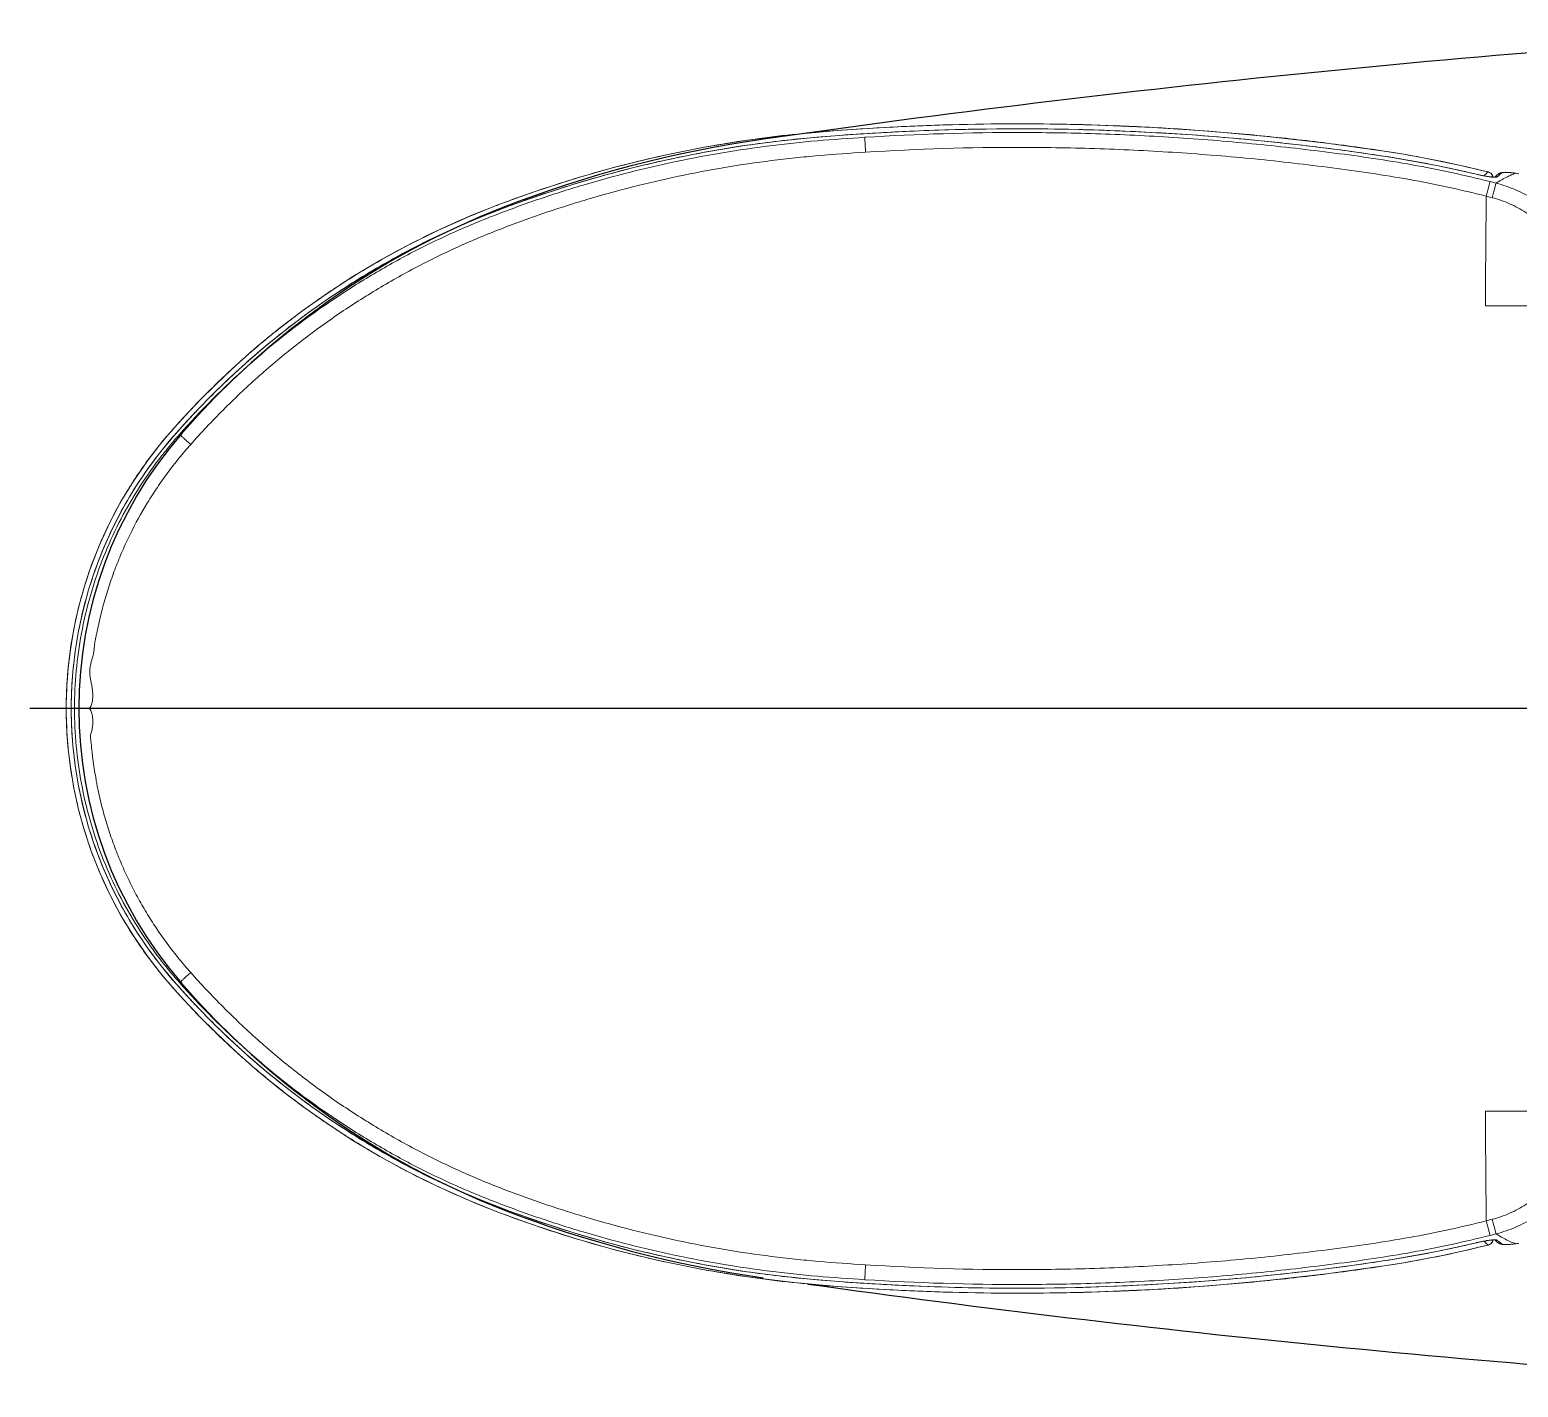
# Model space of a CAD drawing. Header units: millimetres. Extents: x 98197 to 106565, y 53890 to 60222.
# Drawn here: x 101138.45 to 101183.92, y 56491.83 to 56533.3 of the extents above; entities that cross this region are included whole.
import ezdxf

# ---------------------------------------------------------------- set-up
doc = ezdxf.new("R2010")
doc.units = ezdxf.units.MM
doc.header["$LTSCALE"] = 50
doc.header["$MEASUREMENT"] = 0
doc.linetypes.add('HIDDEN', pattern=[0.375, 0.25, -0.125])
doc.layers.get('0').update_dxf_attribs({"color": 8, "linetype": 'CONTINUOUS'})

msp = doc.modelspace()

# ---------------------------------------------------------------- linework, layer by layer
at = {"lineweight": 13, "ltscale": 0.3}
for p, q in [((101163.587, 56530.102), (101163.587, 56530.102)), ((101163.587, 56530.101), (101163.587, 56530.102)), ((101179.712, 56529.61), (101179.826, 56529.593)), ((101179.826, 56529.593), (101179.826, 56529.594)), ((101182.649, 56528.884), (101182.65, 56528.885)), ((101182.65, 56528.885), (101182.667, 56528.881)), ((101182.667, 56528.881), (101182.691, 56528.876)), ((101182.691, 56528.876), (101182.715, 56528.87)), ((101182.715, 56528.87), (101182.738, 56528.865)), ((101182.738, 56528.865), (101182.761, 56528.86)), ((101182.761, 56528.86), (101182.783, 56528.855)), ((101182.783, 56528.855), (101182.805, 56528.851)), ((101182.805, 56528.851), (101182.827, 56528.846)), ((101182.827, 56528.846), (101182.848, 56528.842)), ((101182.848, 56528.842), (101182.869, 56528.838)), ((101182.869, 56528.838), (101182.889, 56528.834)), ((101182.889, 56528.834), (101182.908, 56528.831)), ((101182.908, 56528.831), (101182.928, 56528.827)), ((101182.928, 56528.827), (101182.946, 56528.824)), ((101182.946, 56528.824), (101182.964, 56528.821)), ((101182.964, 56528.821), (101182.982, 56528.819)), ((101182.982, 56528.819), (101182.999, 56528.816)), ((101182.999, 56528.816), (101183.016, 56528.814)), ((101183.13, 56528.859), (101183.132, 56528.858)), ((101183.267, 56528.853), (101183.284, 56528.867)), ((101183.319, 56528.895), (101183.324, 56528.899)), ((101183.382, 56528.894), (101183.396, 56528.906)), ((101183.396, 56528.906), (101183.41, 56528.917)), ((101183.832, 56528.919), (101183.851, 56528.917)), ((101183.833, 56528.919), (101183.843, 56528.917)), ((101183.851, 56528.917), (101183.942, 56528.902)), ((101183.016, 56528.814), (101183.032, 56528.811)), ((101183.032, 56528.811), (101183.047, 56528.809)), ((101183.047, 56528.809), (101183.062, 56528.808)), ((101183.062, 56528.808), (101183.076, 56528.806)), ((101183.064, 56528.661), (101183.248, 56528.614)), ((101152.753, 56527.948), (101152.753, 56527.949)), ((101183.128, 56528.169), (101182.944, 56528.216)), ((101182.919, 56524.867), (101185.709, 56524.867)), ((101140.283, 56512.567), (101139.568, 56512.567))]:
    msp.add_line(p, q, dxfattribs=at)
msp.add_line((101216.675, 56512.566), (101138.454, 56512.566))
at = {"lineweight": 13}
for p, q in [((101182.919, 56500.267), (101185.709, 56500.267)), ((101152.753, 56497.184), (101152.753, 56497.185)), ((101182.944, 56496.917), (101183.128, 56496.964)), ((101182.65, 56496.248), (101182.649, 56496.249)), ((101182.713, 56496.262), (101182.688, 56496.257)), ((101182.738, 56496.268), (101182.713, 56496.262)), ((101182.762, 56496.273), (101182.738, 56496.268)), ((101182.786, 56496.278), (101182.762, 56496.273)), ((101182.81, 56496.283), (101182.786, 56496.278)), ((101182.832, 56496.288), (101182.81, 56496.283)), ((101182.855, 56496.292), (101182.832, 56496.288)), ((101182.877, 56496.296), (101182.855, 56496.292)), ((101182.898, 56496.3), (101182.877, 56496.296)), ((101182.919, 56496.304), (101182.898, 56496.3)), ((101182.939, 56496.307), (101182.919, 56496.304)), ((101182.958, 56496.311), (101182.939, 56496.307)), ((101182.977, 56496.314), (101182.958, 56496.311)), ((101182.996, 56496.317), (101182.977, 56496.314)), ((101183.013, 56496.319), (101182.996, 56496.317)), ((101183.03, 56496.321), (101183.013, 56496.319)), ((101183.07, 56496.326), (101183.055, 56496.325)), ((101183.248, 56496.519), (101183.064, 56496.472)), ((101183.085, 56496.328), (101183.07, 56496.326)), ((101183.132, 56496.275), (101183.13, 56496.274)), ((101183.298, 56496.311), (101183.284, 56496.324)), ((101183.342, 56496.221), (101183.323, 56496.234)), ((101183.833, 56496.214), (101183.805, 56496.21)), ((101183.851, 56496.216), (101183.832, 56496.214)), ((101183.843, 56496.217), (101183.833, 56496.214)), ((101183.835, 56496.22), (101183.843, 56496.217)), ((101183.942, 56496.231), (101183.851, 56496.216)), ((101179.826, 56495.54), (101179.711, 56495.523)), ((101179.826, 56495.539), (101179.826, 56495.54)), ((101163.587, 56495.031), (101163.587, 56495.032)), ((101163.587, 56495.031), (101163.587, 56495.031))]:
    msp.add_line(p, q, dxfattribs=at)
at = {"lineweight": 13, "ltscale": 0.3}
for points in [[(101152.753, 56527.949), (101153.859, 56528.349), (101155.089, 56528.747), (101156.36, 56529.108), (101157.665, 56529.427), (101159.002, 56529.701), (101160.376, 56529.929), (101161.79, 56530.105), (101163.242, 56530.231)], [(101139.721, 56512.567), (101139.731, 56513.082), (101139.771, 56513.694), (101139.842, 56514.312), (101139.946, 56514.937), (101140.082, 56515.564), (101140.252, 56516.191), (101140.456, 56516.815), (101140.696, 56517.434), (101140.971, 56518.047), (101141.284, 56518.653), (101141.636, 56519.254), (101142.029, 56519.845), (101142.459, 56520.42), (101142.925, 56520.976), (101143.42, 56521.521), (101143.938, 56522.059), (101144.483, 56522.591), (101145.055, 56523.117), (101145.655, 56523.634), (101146.279, 56524.138), (101146.931, 56524.631), (101147.611, 56525.11), (101148.32, 56525.574), (101149.056, 56526.021), (101149.822, 56526.45), (101150.618, 56526.858), (101151.445, 56527.245), (101152.302, 56527.608), (101153.187, 56527.949), (101154.103, 56528.271), (101155.045, 56528.574), (101156.016, 56528.857), (101157.019, 56529.118), (101158.053, 56529.356), (101159.115, 56529.566), (101160.209, 56529.749), (101161.336, 56529.901), (101162.494, 56530.019), (101163.587, 56530.102)], [(101179.826, 56529.594), (101180.112, 56529.549), (101180.485, 56529.487), (101180.858, 56529.42), (101181.232, 56529.35), (101181.606, 56529.275), (101181.98, 56529.195), (101182.352, 56529.112), (101182.724, 56529.025), (101183.005, 56528.956)], [(101183.005, 56528.956), (101183.016, 56528.953), (101183.04, 56528.944), (101183.063, 56528.932), (101183.084, 56528.916), (101183.103, 56528.899), (101183.119, 56528.879), (101183.132, 56528.858)], [(101183.132, 56528.858), (101183.135, 56528.852), (101183.145, 56528.829), (101183.152, 56528.805), (101183.153, 56528.8)], [(101183.207, 56528.8), (101183.215, 56528.808), (101183.233, 56528.823), (101183.25, 56528.838), (101183.267, 56528.853)], [(101183.284, 56528.867), (101183.301, 56528.881), (101183.319, 56528.895)], [(101183.323, 56528.899), (101183.329, 56528.903), (101183.351, 56528.916), (101183.373, 56528.926), (101183.395, 56528.932), (101183.419, 56528.937), (101183.444, 56528.941)], [(101183.444, 56528.941), (101183.471, 56528.943), (101183.501, 56528.944), (101183.533, 56528.945)], [(101183.533, 56528.945), (101183.568, 56528.944), (101183.606, 56528.942), (101183.647, 56528.939), (101183.692, 56528.936), (101183.739, 56528.931)], [(101183.739, 56528.931), (101183.79, 56528.925), (101183.833, 56528.919)], [(101183.076, 56528.806), (101183.09, 56528.804), (101183.096, 56528.804), (101183.103, 56528.803), (101183.109, 56528.803), (101183.115, 56528.802), (101183.121, 56528.802), (101183.127, 56528.801), (101183.132, 56528.801), (101183.138, 56528.8), (101183.143, 56528.8), (101183.148, 56528.8), (101183.153, 56528.8), (101183.158, 56528.799), (101183.163, 56528.799), (101183.167, 56528.799), (101183.171, 56528.799), (101183.175, 56528.799), (101183.179, 56528.799), (101183.183, 56528.799), (101183.187, 56528.799), (101183.19, 56528.799), (101183.193, 56528.799), (101183.196, 56528.799), (101183.199, 56528.799), (101183.202, 56528.799), (101183.204, 56528.8), (101183.206, 56528.8), (101183.208, 56528.8), (101183.21, 56528.8), (101183.212, 56528.8), (101183.213, 56528.801), (101183.214, 56528.801), (101183.215, 56528.801), (101183.216, 56528.801), (101183.216, 56528.801)], [(101139.568, 56512.567), (101139.579, 56513.1), (101139.621, 56513.728), (101139.695, 56514.363), (101139.803, 56515.004), (101139.946, 56515.651), (101140.126, 56516.301), (101140.344, 56516.952), (101140.602, 56517.603), (101140.901, 56518.25), (101141.24, 56518.888), (101141.621, 56519.515), (101142.047, 56520.132), (101142.522, 56520.74), (101143.041, 56521.334), (101143.589, 56521.92), (101144.166, 56522.499), (101144.773, 56523.069), (101145.413, 56523.63), (101146.087, 56524.182), (101146.796, 56524.721), (101147.542, 56525.247), (101148.327, 56525.758), (101149.15, 56526.251), (101150.013, 56526.723), (101150.917, 56527.17), (101151.86, 56527.59), (101152.753, 56527.949)]]:
    msp.add_lwpolyline(points, dxfattribs=at)
at = {"lineweight": 13}
for points in [[(101163.242, 56530.231), (101164.731, 56530.324), (101166.257, 56530.388), (101167.821, 56530.423), (101169.426, 56530.424), (101171.071, 56530.389), (101172.757, 56530.316), (101174.486, 56530.202), (101176.257, 56530.043), (101178.069, 56529.838), (101179.826, 56529.593)], [(101163.587, 56530.102), (101165.328, 56530.2), (101167.124, 56530.259), (101168.886, 56530.275), (101170.62, 56530.25), (101172.319, 56530.186), (101173.972, 56530.087), (101175.577, 56529.956), (101177.135, 56529.795), (101178.634, 56529.61), (101180.069, 56529.399), (101181.44, 56529.152), (101182.65, 56528.885)], [(101152.753, 56497.184), (101151.86, 56497.543), (101150.917, 56497.963), (101150.013, 56498.411), (101149.15, 56498.882), (101148.327, 56499.375), (101147.542, 56499.886), (101146.796, 56500.412), (101146.087, 56500.952), (101145.413, 56501.503), (101144.773, 56502.064), (101144.166, 56502.634), (101143.589, 56503.213), (101143.041, 56503.799), (101142.522, 56504.393), (101142.047, 56505.001), (101141.621, 56505.618), (101141.24, 56506.245), (101140.901, 56506.883), (101140.602, 56507.53), (101140.344, 56508.181), (101140.126, 56508.832), (101139.946, 56509.482), (101139.803, 56510.129), (101139.695, 56510.77), (101139.621, 56511.405), (101139.579, 56512.033), (101139.568, 56512.567)], [(101163.587, 56495.032), (101162.494, 56495.114), (101161.336, 56495.232), (101160.209, 56495.384), (101159.115, 56495.567), (101158.053, 56495.777), (101157.019, 56496.015), (101156.016, 56496.276), (101155.045, 56496.559), (101154.103, 56496.862), (101153.187, 56497.184), (101152.302, 56497.525), (101151.445, 56497.888), (101150.618, 56498.275), (101149.822, 56498.683), (101149.056, 56499.112), (101148.32, 56499.559), (101147.611, 56500.023), (101146.931, 56500.502), (101146.279, 56500.995), (101145.655, 56501.499), (101145.055, 56502.016), (101144.483, 56502.542), (101143.938, 56503.074), (101143.42, 56503.612), (101142.925, 56504.157), (101142.459, 56504.713), (101142.029, 56505.288), (101141.636, 56505.879), (101141.284, 56506.48), (101140.971, 56507.086), (101140.696, 56507.699), (101140.456, 56508.318), (101140.252, 56508.942), (101140.082, 56509.569), (101139.946, 56510.197), (101139.842, 56510.821), (101139.771, 56511.439), (101139.731, 56512.051), (101139.721, 56512.567)], [(101164.731, 56494.809), (101163.242, 56494.902), (101161.79, 56495.028), (101160.376, 56495.204), (101159.002, 56495.432), (101157.665, 56495.706), (101156.36, 56496.025), (101155.089, 56496.386), (101153.859, 56496.784), (101152.753, 56497.184)], [(101182.65, 56496.248), (101181.44, 56495.981), (101180.069, 56495.734), (101178.634, 56495.523), (101177.135, 56495.338), (101175.577, 56495.177), (101173.972, 56495.046), (101172.319, 56494.947), (101170.62, 56494.884), (101168.886, 56494.858), (101167.124, 56494.874), (101165.328, 56494.933), (101163.587, 56495.031)], [(101183.005, 56496.177), (101182.724, 56496.108), (101182.352, 56496.021), (101181.98, 56495.938), (101181.606, 56495.858), (101181.232, 56495.784), (101180.858, 56495.713), (101180.485, 56495.646), (101180.112, 56495.584), (101179.826, 56495.539)], [(101182.688, 56496.257), (101182.662, 56496.251), (101182.65, 56496.248)], [(101183.132, 56496.275), (101183.119, 56496.254), (101183.103, 56496.234), (101183.084, 56496.217), (101183.063, 56496.201), (101183.04, 56496.189), (101183.016, 56496.18), (101183.005, 56496.177)], [(101183.055, 56496.325), (101183.039, 56496.323), (101183.03, 56496.321)], [(101183.137, 56496.333), (101183.131, 56496.332), (101183.125, 56496.332), (101183.119, 56496.331), (101183.112, 56496.331), (101183.106, 56496.33), (101183.099, 56496.33), (101183.092, 56496.329), (101183.085, 56496.328)], [(101183.145, 56496.304), (101183.135, 56496.281), (101183.132, 56496.275)], [(101183.216, 56496.332), (101183.216, 56496.332), (101183.216, 56496.332), (101183.216, 56496.332), (101183.215, 56496.332), (101183.215, 56496.332), (101183.213, 56496.332), (101183.212, 56496.333), (101183.21, 56496.333), (101183.208, 56496.333), (101183.206, 56496.333), (101183.204, 56496.333), (101183.201, 56496.334), (101183.198, 56496.334), (101183.195, 56496.334), (101183.192, 56496.334), (101183.189, 56496.334), (101183.185, 56496.334), (101183.181, 56496.334), (101183.177, 56496.334), (101183.173, 56496.334), (101183.168, 56496.334), (101183.163, 56496.334), (101183.159, 56496.334), (101183.153, 56496.334), (101183.148, 56496.333), (101183.143, 56496.333), (101183.137, 56496.333)], [(101183.153, 56496.333), (101183.152, 56496.328), (101183.145, 56496.304)], [(101183.233, 56496.31), (101183.215, 56496.325), (101183.207, 56496.333)], [(101183.324, 56496.234), (101183.319, 56496.238), (101183.301, 56496.252), (101183.284, 56496.266), (101183.267, 56496.28), (101183.25, 56496.295), (101183.233, 56496.31)], [(101183.543, 56496.189), (101183.515, 56496.188), (101183.488, 56496.189), (101183.464, 56496.19), (101183.441, 56496.193), (101183.419, 56496.196), (101183.399, 56496.2), (101183.38, 56496.205), (101183.361, 56496.212), (101183.342, 56496.221)], [(101183.719, 56496.2), (101183.679, 56496.196), (101183.642, 56496.193), (101183.607, 56496.191), (101183.574, 56496.189), (101183.543, 56496.189)], [(101183.805, 56496.21), (101183.761, 56496.205), (101183.719, 56496.2)], [(101179.826, 56495.54), (101178.069, 56495.295), (101176.257, 56495.09), (101174.486, 56494.931), (101172.757, 56494.817), (101171.071, 56494.744), (101169.426, 56494.709), (101167.821, 56494.71), (101166.257, 56494.745), (101164.731, 56494.809)]]:
    msp.add_lwpolyline(points, dxfattribs=at)
for centre, start, end in [((101217.43, 56133.975), 93.32991, 98.1298), ((101217.43, 56891.158), 262.06643, 266.67009)]:
    msp.add_arc(centre, 400, start, end)
at = {"lineweight": 13, "ltscale": 0.3}
for centre, radius, start, end in [((101168.678, 56455.364), 74.91, 92.45748, 93.89737), ((101169.512, 56443.006), 87.296, 93.89185, 94.0876), ((101174.556, 56495.068), 34.924, 76.0051, 81.3212), ((101182.956, 56528.761), 0.2, 11.1513, 29.4334), ((101184.779, 56527.188), 2.205, 129.3094, 132.6735), ((101183.384, 56528.822), 0.0977, 121.1263, 128.2284), ((101184.748, 56526.442), 2.635, 111.6309, 113.1891), ((101184.717, 56526.522), 2.549, 110.036, 111.6306), ((101183.264, 56524.62), 4.335, 82.3187, 82.4718), ((101183.491, 56526.347), 2.593, 80.4031, 82.1832), ((101165.579, 56494.25), 36.056, 108.8651, 110.8364), ((101183.246, 56530.201), 1.407, 263.9431, 265.6591), ((101183.259, 56528.713), 0.1, 75.1211, 83.8077), ((101162.532, 56502.255), 27.491, 110.8361, 110.9975), ((101152.553, 56512.567), 12.984, 179.6271, 180.0001), ((101152.507, 56512.563), 12.938, 179.9846, 180.3094), ((101152.494, 56512.567), 12.772, 179.4992, 180.0002), ((101152.494, 56512.566), 12.772, 179.9998, 180.4996)]:
    msp.add_arc(centre, radius, start, end, dxfattribs=at)
at = {"linetype": 'HIDDEN', "ltscale": 30}
for centre, radius, start, end in [((101165.954, 56494.317), 36, 98.1298, 111.2543), ((101161.967, 56504.568), 25, 111.2543, 139.0355), ((101152.754, 56512.567), 12.8, 139.0355, 220.9645), ((101161.967, 56520.565), 25, 220.9645, 248.7457), ((101165.954, 56530.817), 36, 248.7457, 261.8598)]:
    msp.add_arc(centre, radius, start, end, dxfattribs=at)
at = {"lineweight": 13}
for centre, radius, start, end in [((101162.534, 56522.862), 27.477, 248.9824, 249.1489), ((101165.581, 56530.888), 36.062, 249.1637, 251.1411), ((101174.556, 56530.066), 34.926, 278.6789, 283.9948), ((101182.958, 56496.371), 0.198, 330.5028, 333.8251), ((101182.957, 56496.372), 0.199, 333.8242, 337.144), ((101182.956, 56496.372), 0.2, 337.1579, 348.8833), ((101183.258, 56496.418), 0.0976, 232.1447, 240.8173), ((101184.808, 56497.977), 2.248, 227.8097, 228.7623), ((101183.384, 56496.31), 0.097, 231.7246, 237.247), ((101184.675, 56497.822), 2.044, 228.7181, 231.7756), ((101184.739, 56498.668), 2.61, 246.8075, 249.7373), ((101183.264, 56500.514), 4.336, 277.5299, 277.6813), ((101183.483, 56498.836), 2.645, 277.834, 279.5796), ((101169.51, 56582.101), 87.27, 265.91201, 266.10817), ((101168.678, 56569.769), 74.91, 266.10263, 267.54198)]:
    msp.add_arc(centre, radius, start, end, dxfattribs=at)
at = {"lineweight": 13, "ltscale": 0.3}
for points, knots in [([(101153.92, 56528.369), (101154.703, 56528.637), (101156.286, 56529.117), (101158.299, 56529.579), (101159.919, 56529.866), (101161.135, 56530.038), (101162.354, 56530.164), (101163.169, 56530.226), (101163.576, 56530.253)], [0, 0, 0, 0, 0.251534, 0.502641, 0.627409, 0.751747, 0.875913, 1, 1, 1, 1]), ([(101163.289, 56530.08), (101162.963, 56530.057), (101162.31, 56530.006), (101161.332, 56529.904), (101160.355, 56529.774), (101159.051, 56529.564), (101157.422, 56529.233), (101155.81, 56528.81), (101154.531, 56528.415), (101153.262, 56527.988), (101152.015, 56527.505), (101150.801, 56526.954), (101149.618, 56526.356), (101148.187, 56525.52), (101146.825, 56524.572), (101145.781, 56523.746), (101145.02, 56523.094), (101144.286, 56522.411), (101143.699, 56521.819), (101143.244, 56521.332), (101142.797, 56520.836), (101142.263, 56520.189), (101141.688, 56519.359), (101141.18, 56518.487), (101140.744, 56517.58), (101140.262, 56516.327), (101139.848, 56514.693), (101139.728, 56513.349), (101139.722, 56512.678)], [0, 0, 0, 0, 0.030682, 0.061422, 0.092241, 0.123152, 0.185335, 0.248047, 0.279464, 0.310886, 0.373607, 0.40482, 0.435907, 0.497931, 0.560134, 0.591396, 0.62278, 0.65414, 0.685393, 0.701017, 0.716653, 0.748031, 0.77967, 0.811235, 0.842588, 0.873986, 0.937094, 1, 1, 1, 1]), ([(101163.966, 56530.014), (101163.481, 56529.984), (101162.511, 56529.917), (101161.06, 56529.765), (101159.617, 56529.553), (101158.186, 56529.282), (101156.765, 56528.953), (101155.356, 56528.565), (101153.96, 56528.119), (101152.582, 56527.616), (101151.231, 56527.048), (101149.919, 56526.398), (101148.648, 56525.67), (101147.006, 56524.598), (101145.073, 56523.074), (101143.681, 56521.676), (101143.031, 56520.94)], [0, 0, 0, 0, 0.062168, 0.124494, 0.186659, 0.248776, 0.310947, 0.373256, 0.435773, 0.498421, 0.560959, 0.623326, 0.68568, 0.748238, 0.874258, 1, 1, 1, 1]), ([(101163.987, 56529.561), (101163.984, 56529.613), (101163.978, 56529.712), (101163.971, 56529.846), (101163.967, 56529.945), (101163.965, 56529.997), (101163.966, 56530.014)], [0, 0, 0, 0, 0.345459, 0.659647, 0.885461, 1, 1, 1, 1]), ([(101143.371, 56520.632), (101143.69, 56520.991), (101144.184, 56521.517), (101144.873, 56522.188), (101145.581, 56522.84), (101146.501, 56523.615), (101147.659, 56524.476), (101148.866, 56525.267), (101150.119, 56525.985), (101151.411, 56526.628), (101152.741, 56527.189), (101154.096, 56527.685), (101155.471, 56528.123), (101156.862, 56528.506), (101158.267, 56528.835), (101159.685, 56529.103), (101160.875, 56529.278), (101161.83, 56529.389), (101162.787, 56529.48), (101163.507, 56529.53), (101163.987, 56529.561)], [0, 0, 0, 0, 0.062497, 0.093749, 0.125001, 0.1875, 0.25, 0.312501, 0.375, 0.4375, 0.499998, 0.562499, 0.624998, 0.687499, 0.749999, 0.812499, 0.875, 0.906251, 0.9375, 1, 1, 1, 1]), ([(101182.649, 56528.884), (101182.033, 56529.032), (101180.793, 56529.292), (101179.541, 56529.484), (101178.914, 56529.571)], [0, 0, 0, 0, 0.500338, 1, 1, 1, 1]), ([(101183.098, 56528.802), (101183.028, 56528.809), (101182.878, 56528.833), (101182.729, 56528.865), (101182.649, 56528.884)], [0, 0, 0, 0, 0.461429, 1, 1, 1, 1]), ([(101182.876, 56528.837), (101182.886, 56528.848), (101182.927, 56528.888), (101182.97, 56528.928), (101183.002, 56528.956)], [0, 0, 0, 0, 0.256091, 1, 1, 1, 1]), ([(101183.002, 56528.956), (101183.029, 56528.95), (101183.08, 56528.926), (101183.116, 56528.883), (101183.13, 56528.859)], [0, 0, 0, 0, 0.498368, 1, 1, 1, 1]), ([(101183.711, 56528.864), (101183.672, 56528.847), (101183.512, 56528.774), (101183.359, 56528.687), (101183.248, 56528.614)], [0, 0, 0, 0, 0.241806, 1, 1, 1, 1]), ([(101183.334, 56528.906), (101183.345, 56528.913), (101183.37, 56528.922), (101183.397, 56528.92), (101183.41, 56528.917)], [0, 0, 0, 0, 0.499193, 1, 1, 1, 1]), ([(101183.697, 56528.933), (101183.662, 56528.937), (101183.599, 56528.941), (101183.515, 56528.942), (101183.454, 56528.935), (101183.42, 56528.925), (101183.41, 56528.917)], [0, 0, 0, 0, 0.364652, 0.653266, 0.864053, 1, 1, 1, 1]), ([(101183.832, 56528.918), (101183.82, 56528.92), (101183.775, 56528.925), (101183.73, 56528.93), (101183.697, 56528.933)], [0, 0, 0, 0, 0.265198, 1, 1, 1, 1]), ([(101183.064, 56528.661), (101183.058, 56528.644), (101183.044, 56528.594), (101183.017, 56528.497), (101182.983, 56528.365), (101182.957, 56528.267), (101182.944, 56528.216)], [0, 0, 0, 0, 0.114546, 0.340801, 0.655347, 1, 1, 1, 1]), ([(101183.248, 56528.614), (101183.242, 56528.598), (101183.228, 56528.548), (101183.201, 56528.451), (101183.166, 56528.319), (101183.141, 56528.221), (101183.128, 56528.169)], [0, 0, 0, 0, 0.111947, 0.340838, 0.656403, 1, 1, 1, 1]), ([(101183.209, 56528.795), (101183.204, 56528.795), (101183.181, 56528.795), (101183.158, 56528.797), (101183.14, 56528.798)], [0, 0, 0, 0, 0.223658, 1, 1, 1, 1]), ([(101183.284, 56528.809), (101183.277, 56528.803), (101183.251, 56528.797), (101183.226, 56528.796), (101183.209, 56528.795)], [0, 0, 0, 0, 0.369754, 1, 1, 1, 1]), ([(101186.197, 56524.85), (101186.194, 56525.063), (101186.155, 56525.491), (101185.993, 56526.114), (101185.733, 56526.704), (101185.379, 56527.243), (101184.941, 56527.717), (101184.431, 56528.113), (101183.863, 56528.42), (101183.456, 56528.561), (101183.248, 56528.614)], [0, 0, 0, 0, 0.124785, 0.249579, 0.374546, 0.499445, 0.624728, 0.749483, 0.874816, 1, 1, 1, 1]), ([(101139.569, 56512.651), (101139.572, 56513.098), (101139.624, 56513.99), (101139.843, 56515.311), (101140.198, 56516.601), (101140.686, 56517.849), (101141.3, 56519.037), (101141.913, 56519.968), (101142.46, 56520.673), (101142.899, 56521.18), (101143.351, 56521.674), (101143.968, 56522.313), (101144.769, 56523.08), (101145.776, 56523.946), (101146.829, 56524.759), (101148.294, 56525.769), (101150.223, 56526.884), (101151.854, 56527.603), (101152.681, 56527.92)], [0, 0, 0, 0, 0.062881, 0.125273, 0.187796, 0.250594, 0.313155, 0.375492, 0.406893, 0.43838, 0.46973, 0.50098, 0.563262, 0.625422, 0.687611, 0.750091, 0.875439, 1, 1, 1, 1]), ([(101182.944, 56528.216), (101182.942, 56527.937), (101182.933, 56526.821), (101182.925, 56525.704), (101182.919, 56524.867)], [0, 0, 0, 0, 0.249915, 1, 1, 1, 1]), ([(101183.128, 56528.169), (101183.31, 56528.121), (101183.667, 56528), (101184.165, 56527.731), (101184.613, 56527.384), (101184.997, 56526.969), (101185.306, 56526.496), (101185.534, 56525.978), (101185.675, 56525.43), (101185.706, 56525.054), (101185.709, 56524.867)], [0, 0, 0, 0, 0.125113, 0.250177, 0.375216, 0.500199, 0.625149, 0.750111, 0.875041, 1, 1, 1, 1]), ([(101139.822, 56512.567), (101139.822, 56513.334), (101139.963, 56514.87), (101140.488, 56516.72), (101141.1, 56518.118), (101141.652, 56519.118), (101142.186, 56519.909), (101142.657, 56520.509), (101142.905, 56520.798), (101143.031, 56520.94)], [0, 0, 0, 0, 0.251205, 0.501694, 0.626055, 0.750268, 0.875388, 0.938061, 1, 1, 1, 1]), ([(101140.283, 56512.567), (101140.307, 56512.606), (101140.347, 56512.69), (101140.375, 56512.826), (101140.382, 56512.965), (101140.373, 56513.103), (101140.353, 56513.241), (101140.327, 56513.377), (101140.299, 56513.512), (101140.283, 56513.65), (101140.287, 56513.789), (101140.313, 56513.925), (101140.352, 56514.058), (101140.392, 56514.191), (101140.416, 56514.328), (101140.426, 56514.466), (101140.444, 56514.603), (101140.471, 56514.739), (101140.502, 56514.874), (101140.543, 56515.054), (101140.589, 56515.281), (101140.653, 56515.55), (101140.728, 56515.817), (101140.805, 56516.083), (101140.917, 56516.435), (101141.072, 56516.87), (101141.281, 56517.383), (101141.591, 56518.054), (101141.948, 56518.702), (101142.348, 56519.323), (101142.667, 56519.776), (101143.009, 56520.212), (101143.249, 56520.493), (101143.371, 56520.632)], [0, 0, 0, 0, 0.015595, 0.031211, 0.046835, 0.062462, 0.078088, 0.093713, 0.109338, 0.124957, 0.140575, 0.156195, 0.17182, 0.187448, 0.203071, 0.218701, 0.234323, 0.249955, 0.265581, 0.281208, 0.312461, 0.343714, 0.374968, 0.406222, 0.437474, 0.499979, 0.562483, 0.624988, 0.749965, 0.812472, 0.874983, 0.937489, 1, 1, 1, 1]), ([(101143.371, 56520.632), (101143.331, 56520.667), (101143.256, 56520.734), (101143.155, 56520.824), (101143.081, 56520.892), (101143.043, 56520.927), (101143.031, 56520.94)], [0, 0, 0, 0, 0.345196, 0.659657, 0.885659, 1, 1, 1, 1]), ([(101143.371, 56504.501), (101143.249, 56504.64), (101143.01, 56504.92), (101142.668, 56505.356), (101142.349, 56505.808), (101142.049, 56506.274), (101141.771, 56506.753), (101141.515, 56507.244), (101141.283, 56507.746), (101141.074, 56508.259), (101140.918, 56508.693), (101140.807, 56509.045), (101140.729, 56509.31), (101140.656, 56509.577), (101140.591, 56509.846), (101140.541, 56510.072), (101140.504, 56510.252), (101140.472, 56510.434), (101140.435, 56510.662), (101140.396, 56510.889), (101140.375, 56511.072), (101140.359, 56511.21), (101140.344, 56511.347), (101140.333, 56511.485), (101140.319, 56511.6), (101140.31, 56511.692), (101140.31, 56511.761), (101140.328, 56511.828), (101140.348, 56511.895), (101140.365, 56511.962), (101140.375, 56512.03), (101140.379, 56512.099), (101140.38, 56512.192), (101140.374, 56512.307), (101140.348, 56512.444), (101140.308, 56512.528), (101140.283, 56512.567)], [0, 0, 0, 0, 0.062507, 0.125011, 0.187519, 0.250024, 0.312527, 0.37503, 0.437532, 0.500034, 0.562535, 0.593787, 0.62504, 0.656292, 0.687544, 0.718796, 0.734423, 0.750049, 0.781302, 0.812553, 0.82818, 0.843806, 0.859432, 0.875058, 0.890685, 0.898498, 0.906305, 0.914113, 0.921924, 0.929736, 0.937547, 0.945361, 0.953175, 0.968797, 0.984411, 1, 1, 1, 1])]:
    msp.add_open_spline(points, degree=3, knots=knots, dxfattribs=at)
at = {"lineweight": 13}
for points, knots in [([(101163.576, 56530.253), (101164.915, 56530.345), (101167.605, 56530.455), (101170.973, 56530.413), (101173.669, 56530.27), (101175.689, 56530.107), (101177.705, 56529.891), (101179.044, 56529.711), (101179.712, 56529.61)], [0, 0, 0, 0, 0.248982, 0.498891, 0.624221, 0.749464, 0.874678, 1, 1, 1, 1]), ([(101178.914, 56529.571), (101178.354, 56529.648), (101177.232, 56529.788), (101175.269, 56529.993), (101173.025, 56530.161), (101169.664, 56530.3), (101167.143, 56530.277), (101165.466, 56530.205)], [0, 0, 0, 0, 0.12584, 0.251495, 0.439332, 0.626558, 1, 1, 1, 1]), ([(101183.064, 56528.661), (101182.278, 56528.859), (101180.7, 56529.202), (101178.708, 56529.487), (101177.12, 56529.682), (101175.535, 56529.85), (101173.549, 56530.013), (101171.16, 56530.131), (101167.965, 56530.187), (101165.564, 56530.114), (101163.966, 56530.014)], [0, 0, 0, 0, 0.126686, 0.251898, 0.314183, 0.376456, 0.500892, 0.625322, 0.749901, 1, 1, 1, 1]), ([(101163.987, 56529.561), (101165.575, 56529.661), (101167.961, 56529.734), (101171.137, 56529.677), (101173.512, 56529.559), (101175.485, 56529.397), (101177.061, 56529.229), (101178.636, 56529.035), (101180.608, 56528.753), (101182.168, 56528.413), (101182.944, 56528.216)], [0, 0, 0, 0, 0.250417, 0.375167, 0.499771, 0.62436, 0.686692, 0.749064, 0.874059, 1, 1, 1, 1]), ([(101139.569, 56512.493), (101139.572, 56512.048), (101139.623, 56511.158), (101139.839, 56509.839), (101140.134, 56508.764), (101140.434, 56507.926), (101140.78, 56507.105), (101141.187, 56506.312), (101141.656, 56505.555), (101142.036, 56505.006), (101142.447, 56504.479), (101142.881, 56503.972), (101143.332, 56503.479), (101143.795, 56502.998), (101144.271, 56502.53), (101144.921, 56501.922), (101145.765, 56501.196), (101146.822, 56500.38), (101147.921, 56499.621), (101149.059, 56498.922), (101150.624, 56498.072), (101151.848, 56497.533), (101152.679, 56497.214)], [0, 0, 0, 0, 0.062491, 0.124981, 0.187471, 0.218726, 0.249981, 0.31247, 0.343726, 0.374982, 0.406235, 0.437492, 0.468745, 0.499999, 0.531252, 0.562506, 0.625008, 0.687512, 0.750015, 0.812521, 0.875026, 1, 1, 1, 1]), ([(101139.722, 56512.455), (101139.728, 56511.785), (101139.848, 56510.44), (101140.262, 56508.806), (101140.744, 56507.553), (101141.18, 56506.646), (101141.688, 56505.774), (101142.262, 56504.944), (101142.797, 56504.298), (101143.244, 56503.801), (101143.699, 56503.314), (101144.286, 56502.722), (101145.02, 56502.04), (101145.781, 56501.387), (101146.825, 56500.562), (101148.187, 56499.613), (101149.618, 56498.777), (101150.801, 56498.179), (101152.014, 56497.628), (101153.262, 56497.146), (101154.53, 56496.718), (101155.809, 56496.323), (101157.422, 56495.9), (101159.05, 56495.569), (101160.354, 56495.359), (101161.331, 56495.229), (101162.31, 56495.127), (101162.962, 56495.076), (101163.289, 56495.053)], [0, 0, 0, 0, 0.062906, 0.126014, 0.157412, 0.188765, 0.22033, 0.251969, 0.283347, 0.298983, 0.314607, 0.34586, 0.37722, 0.408603, 0.439866, 0.502069, 0.564093, 0.59518, 0.626393, 0.689114, 0.720536, 0.751953, 0.814664, 0.876848, 0.907759, 0.938578, 0.969318, 1, 1, 1, 1]), ([(101143.031, 56504.193), (101142.905, 56504.335), (101142.657, 56504.624), (101142.186, 56505.224), (101141.652, 56506.015), (101141.1, 56507.015), (101140.488, 56508.413), (101139.963, 56510.263), (101139.822, 56511.799), (101139.822, 56512.567)], [0, 0, 0, 0, 0.061939, 0.124612, 0.249732, 0.373945, 0.498306, 0.748795, 1, 1, 1, 1]), ([(101143.031, 56504.193), (101143.043, 56504.206), (101143.081, 56504.241), (101143.155, 56504.309), (101143.256, 56504.399), (101143.331, 56504.466), (101143.371, 56504.501)], [0, 0, 0, 0, 0.114339, 0.340324, 0.654773, 1, 1, 1, 1]), ([(101163.987, 56495.572), (101163.507, 56495.603), (101162.787, 56495.654), (101161.83, 56495.745), (101160.875, 56495.855), (101159.685, 56496.03), (101158.267, 56496.298), (101156.862, 56496.626), (101155.471, 56497.01), (101154.096, 56497.448), (101152.741, 56497.943), (101151.412, 56498.506), (101150.119, 56499.148), (101148.867, 56499.866), (101147.659, 56500.657), (101146.501, 56501.518), (101145.581, 56502.293), (101144.874, 56502.945), (101144.185, 56503.616), (101143.69, 56504.141), (101143.371, 56504.501)], [0, 0, 0, 0, 0.062499, 0.093749, 0.124999, 0.1875, 0.25, 0.312499, 0.375, 0.4375, 0.5, 0.5625, 0.624998, 0.687498, 0.749999, 0.812499, 0.874998, 0.906251, 0.937503, 1, 1, 1, 1]), ([(101143.031, 56504.193), (101143.681, 56503.457), (101145.073, 56502.06), (101147.006, 56500.535), (101148.648, 56499.463), (101149.919, 56498.735), (101151.231, 56498.085), (101152.582, 56497.517), (101153.96, 56497.014), (101155.356, 56496.568), (101156.765, 56496.18), (101158.186, 56495.851), (101159.617, 56495.58), (101161.06, 56495.368), (101162.511, 56495.216), (101163.481, 56495.149), (101163.966, 56495.119)], [0, 0, 0, 0, 0.125742, 0.251762, 0.31432, 0.376674, 0.439041, 0.501579, 0.564227, 0.626744, 0.689053, 0.751224, 0.813341, 0.875506, 0.937832, 1, 1, 1, 1]), ([(101182.944, 56496.917), (101182.942, 56497.196), (101182.933, 56498.313), (101182.925, 56499.429), (101182.919, 56500.267)], [0, 0, 0, 0, 0.249915, 1, 1, 1, 1]), ([(101185.709, 56500.267), (101185.705, 56500.079), (101185.675, 56499.703), (101185.534, 56499.155), (101185.306, 56498.637), (101184.997, 56498.164), (101184.613, 56497.749), (101184.165, 56497.402), (101183.667, 56497.133), (101183.31, 56497.012), (101183.128, 56496.964)], [0, 0, 0, 0, 0.124965, 0.249893, 0.37486, 0.499807, 0.624788, 0.749825, 0.874886, 1, 1, 1, 1]), ([(101183.248, 56496.519), (101183.456, 56496.572), (101183.863, 56496.713), (101184.431, 56497.02), (101184.941, 56497.416), (101185.379, 56497.89), (101185.733, 56498.429), (101185.993, 56499.019), (101186.155, 56499.642), (101186.194, 56500.07), (101186.197, 56500.283)], [0, 0, 0, 0, 0.125184, 0.250517, 0.375272, 0.500555, 0.625454, 0.750421, 0.875215, 1, 1, 1, 1]), ([(101163.576, 56494.88), (101163.169, 56494.907), (101162.355, 56494.969), (101161.136, 56495.095), (101159.921, 56495.267), (101158.301, 56495.553), (101156.289, 56496.015), (101154.707, 56496.495), (101153.924, 56496.762)], [0, 0, 0, 0, 0.124087, 0.248253, 0.372591, 0.497359, 0.748465, 1, 1, 1, 1]), ([(101182.944, 56496.917), (101182.168, 56496.721), (101180.608, 56496.381), (101178.636, 56496.098), (101177.061, 56495.904), (101175.485, 56495.736), (101173.512, 56495.574), (101171.137, 56495.456), (101167.961, 56495.399), (101165.575, 56495.472), (101163.987, 56495.572)], [0, 0, 0, 0, 0.125941, 0.250936, 0.313308, 0.37564, 0.500229, 0.624833, 0.749583, 1, 1, 1, 1]), ([(101182.944, 56496.917), (101182.957, 56496.866), (101182.983, 56496.768), (101183.017, 56496.636), (101183.044, 56496.539), (101183.058, 56496.489), (101183.064, 56496.472)], [0, 0, 0, 0, 0.344653, 0.659199, 0.885454, 1, 1, 1, 1]), ([(101183.128, 56496.964), (101183.141, 56496.912), (101183.166, 56496.814), (101183.201, 56496.682), (101183.228, 56496.585), (101183.242, 56496.535), (101183.248, 56496.519)], [0, 0, 0, 0, 0.343601, 0.659163, 0.888051, 1, 1, 1, 1]), ([(101163.966, 56495.119), (101165.564, 56495.019), (101167.965, 56494.946), (101171.16, 56495.002), (101173.549, 56495.12), (101175.535, 56495.283), (101177.12, 56495.451), (101178.708, 56495.646), (101180.7, 56495.931), (101182.278, 56496.274), (101183.064, 56496.472)], [0, 0, 0, 0, 0.250099, 0.374678, 0.499108, 0.623544, 0.685817, 0.748102, 0.873314, 1, 1, 1, 1]), ([(101178.912, 56495.562), (101179.539, 56495.649), (101180.792, 56495.841), (101182.033, 56496.101), (101182.649, 56496.249)], [0, 0, 0, 0, 0.499662, 1, 1, 1, 1]), ([(101182.649, 56496.249), (101182.729, 56496.268), (101182.878, 56496.3), (101183.029, 56496.324), (101183.098, 56496.331)], [0, 0, 0, 0, 0.538729, 1, 1, 1, 1]), ([(101183.002, 56496.177), (101182.992, 56496.186), (101182.948, 56496.225), (101182.906, 56496.265), (101182.876, 56496.296)], [0, 0, 0, 0, 0.244024, 1, 1, 1, 1]), ([(101183.13, 56496.274), (101183.116, 56496.25), (101183.08, 56496.208), (101183.029, 56496.183), (101183.002, 56496.177)], [0, 0, 0, 0, 0.501631, 1, 1, 1, 1]), ([(101183.098, 56496.331), (101183.109, 56496.332), (101183.146, 56496.336), (101183.183, 56496.338), (101183.21, 56496.338)], [0, 0, 0, 0, 0.285059, 1, 1, 1, 1]), ([(101183.21, 56496.338), (101183.212, 56496.338), (101183.221, 56496.338), (101183.23, 56496.337), (101183.237, 56496.337)], [0, 0, 0, 0, 0.267809, 1, 1, 1, 1]), ([(101183.284, 56496.324), (101183.272, 56496.32), (101183.246, 56496.319), (101183.222, 56496.327), (101183.211, 56496.333)], [0, 0, 0, 0, 0.501218, 1, 1, 1, 1]), ([(101183.237, 56496.337), (101183.24, 56496.336), (101183.253, 56496.335), (101183.266, 56496.333), (101183.274, 56496.329)], [0, 0, 0, 0, 0.29993, 1, 1, 1, 1]), ([(101183.248, 56496.519), (101183.286, 56496.494), (101183.435, 56496.401), (101183.591, 56496.32), (101183.711, 56496.269)], [0, 0, 0, 0, 0.258884, 1, 1, 1, 1]), ([(101183.274, 56496.329), (101183.275, 56496.329), (101183.279, 56496.328), (101183.282, 56496.326), (101183.284, 56496.324)], [0, 0, 0, 0, 0.283744, 1, 1, 1, 1]), ([(101183.41, 56496.216), (101183.397, 56496.213), (101183.369, 56496.211), (101183.343, 56496.221), (101183.331, 56496.229)], [0, 0, 0, 0, 0.500952, 1, 1, 1, 1]), ([(101183.41, 56496.216), (101183.42, 56496.208), (101183.454, 56496.198), (101183.515, 56496.191), (101183.599, 56496.192), (101183.662, 56496.197), (101183.697, 56496.2)], [0, 0, 0, 0, 0.135947, 0.346734, 0.635348, 1, 1, 1, 1]), ([(101183.697, 56496.2), (101183.708, 56496.201), (101183.753, 56496.205), (101183.798, 56496.21), (101183.832, 56496.215)], [0, 0, 0, 0, 0.234518, 1, 1, 1, 1]), ([(101179.711, 56495.523), (101179.043, 56495.422), (101177.704, 56495.242), (101175.689, 56495.026), (101173.668, 56494.863), (101170.973, 56494.72), (101167.605, 56494.678), (101164.915, 56494.788), (101163.576, 56494.88)], [0, 0, 0, 0, 0.125322, 0.250535, 0.375779, 0.501109, 0.751018, 1, 1, 1, 1]), ([(101163.966, 56495.119), (101163.965, 56495.136), (101163.967, 56495.188), (101163.971, 56495.287), (101163.978, 56495.421), (101163.984, 56495.52), (101163.987, 56495.572)], [0, 0, 0, 0, 0.114539, 0.340353, 0.654541, 1, 1, 1, 1]), ([(101165.466, 56494.928), (101166.583, 56494.88), (101169.383, 56494.823), (101173.029, 56494.953), (101175.969, 56495.207), (101177.651, 56495.397), (101178.492, 56495.504), (101178.912, 56495.562)], [0, 0, 0, 0, 0.248901, 0.6232, 0.811286, 0.905613, 1, 1, 1, 1])]:
    msp.add_open_spline(points, degree=3, knots=knots, dxfattribs=at)
at = {"lineweight": 13, "ltscale": 0.3}
for points in [[(101183.005, 56528.956), (101183.004, 56528.956), (101183.003, 56528.956), (101183.002, 56528.956)], [(101183.211, 56528.8), (101183.228, 56528.81), (101183.25, 56528.814), (101183.269, 56528.812)]]:
    msp.add_open_spline(points, degree=3, dxfattribs=at)
at = {"lineweight": 13}
msp.add_open_spline([(101183.002, 56496.177), (101183.003, 56496.177), (101183.004, 56496.177), (101183.005, 56496.177)], degree=3, dxfattribs=at)

doc.saveas('drawing.dxf')
